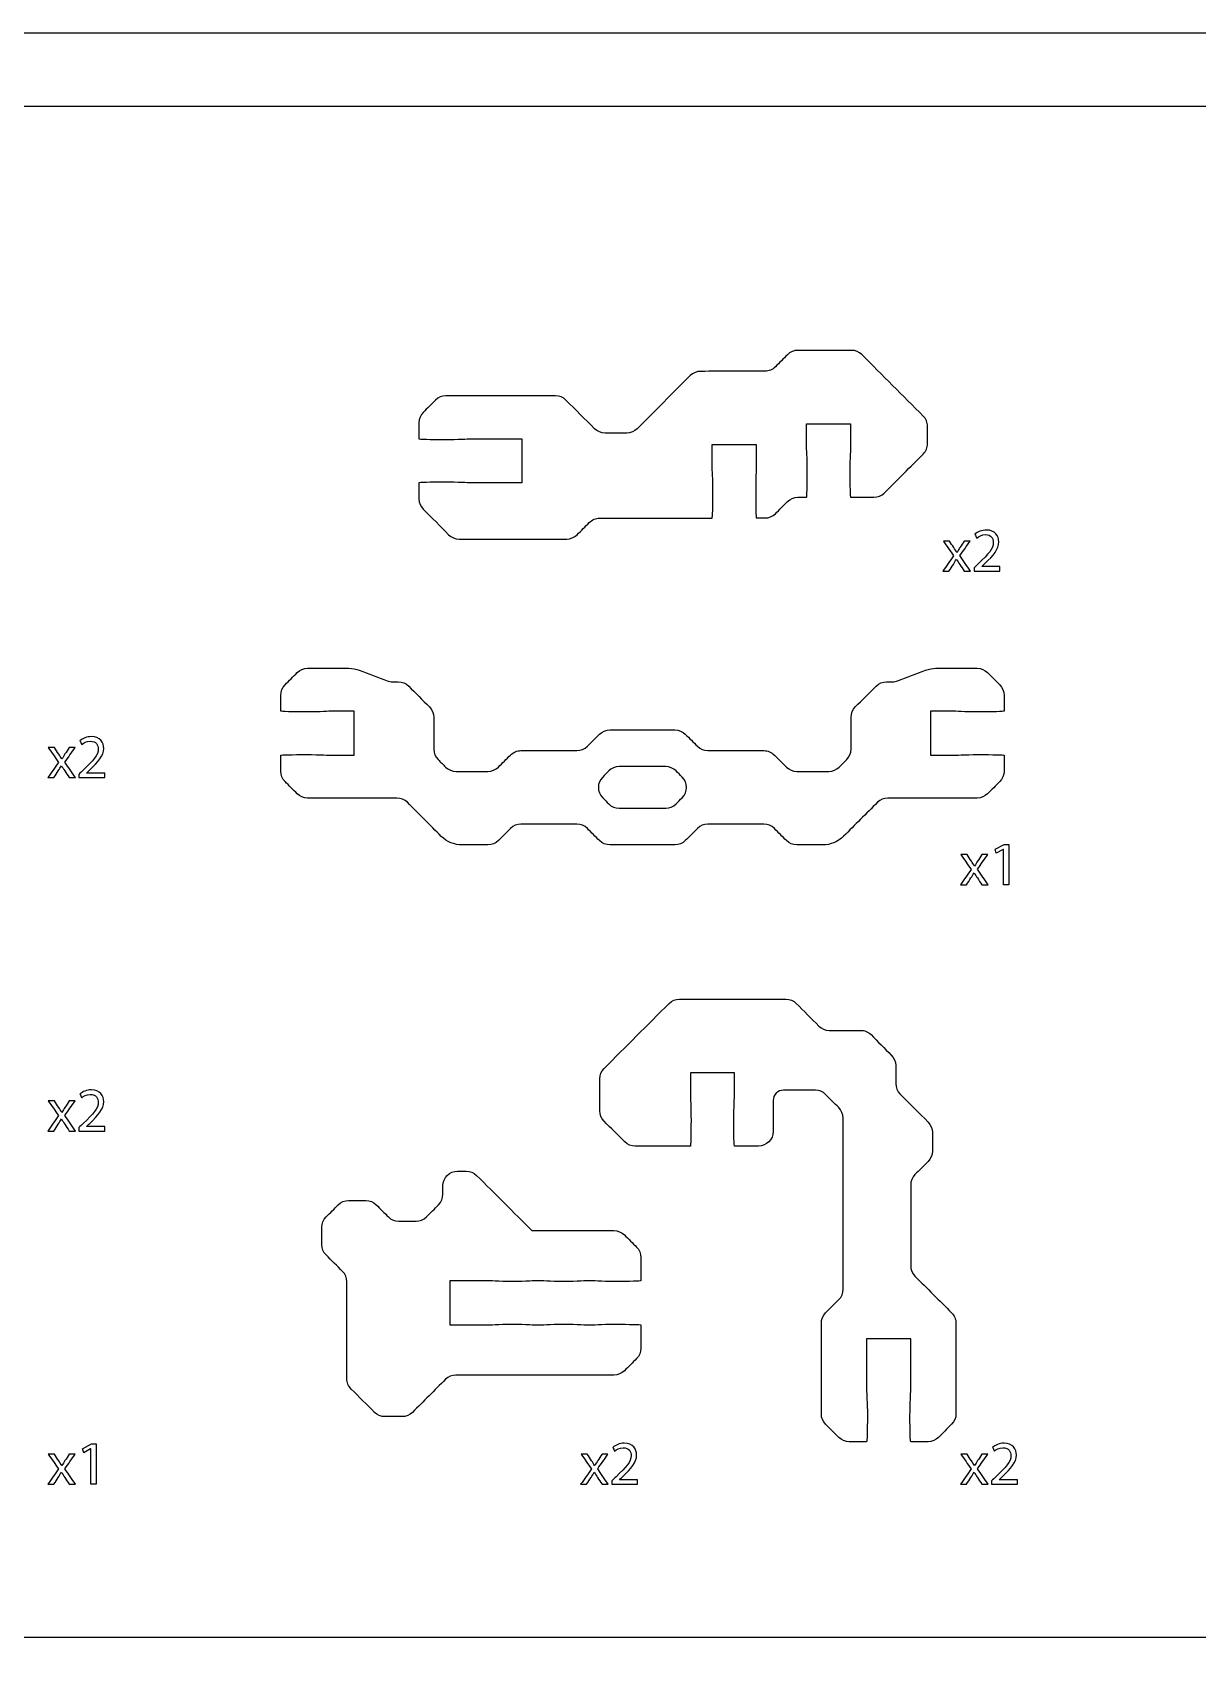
# Model space of a CAD drawing. Extents: x 0 to 370, y 150 to 450.
# Drawn here: x 97.7 to 176.9, y 338.3 to 450 of the extents above; entities that cross this region are included whole.
import ezdxf

# ---------------------------------------------------------------- set-up
doc = ezdxf.new("R2010")
doc.units = 0
doc.header["$MEASUREMENT"] = 0
doc.layers.add('DEFAULT', color=18, linetype='CONTINUOUS')

msp = doc.modelspace()

# ---------------------------------------------------------------- linework, layer by layer
at = {"layer": 'DEFAULT', "color": 116}
for points in [[(370, 150), (0, 150), (0, 450), (370, 450)], [(365, 340.79), (5, 340.79), (5, 445), (365, 445)]]:
    msp.add_lwpolyline(points, close=True, dxfattribs=at)
at = {"layer": 'DEFAULT', "color": 18}
for points in [[(163.73, 394.42), (163.72, 394.42), (163.24, 394.16), (163.17, 394.45), (163.77, 394.77), (164.09, 394.77), (164.09, 392.02), (163.73, 392.02)], [(101.63, 353.62), (101.62, 353.62), (101.15, 353.36), (101.07, 353.64), (101.67, 353.97), (101.99, 353.97), (101.99, 351.22), (101.63, 351.22)]]:
    msp.add_lwpolyline(points, close=True, dxfattribs=at)
at = {"layer": 'DEFAULT', "color": 1}
for points, knots in [([(158.57, 423.21), (158.57, 422.82), (158.57, 422.43), (158.57, 422.04), (158.57, 421.78), (158.46, 421.52), (158.27, 421.33), (157.39, 420.45), (156.51, 419.57), (155.62, 418.68), (155.44, 418.5), (155.18, 418.39), (154.92, 418.39), (154.39, 418.39), (153.86, 418.39), (153.33, 418.39), (153.3, 418.39), (153.28, 419.17), (153.28, 420.14), (153.28, 421.11), (153.33, 421.68), (153.33, 421.89), (153.33, 422.39), (153.33, 422.89), (153.33, 423.39), (152.33, 423.39), (151.33, 423.39), (150.33, 423.39), (150.33, 422.89), (150.33, 422.39), (150.33, 421.89), (150.33, 421.68), (150.38, 421.11), (150.38, 420.14), (150.38, 419.17), (150.36, 418.39), (150.33, 418.39), (150.13, 418.39), (149.94, 418.39), (149.74, 418.39), (149.48, 418.39), (149.22, 418.29), (149.03, 418.1), (148.76, 417.82), (148.48, 417.55), (148.21, 417.27), (148.02, 417.08), (147.77, 416.98), (147.5, 416.98), (147.31, 416.98), (147.11, 416.98), (146.91, 416.98), (146.89, 416.98), (146.87, 417.76), (146.87, 418.73), (146.87, 419.69), (146.91, 420.26), (146.91, 420.48), (146.91, 420.98), (146.91, 421.48), (146.91, 421.98), (145.91, 421.98), (144.91, 421.98), (143.91, 421.98), (143.91, 421.48), (143.91, 420.98), (143.91, 420.48), (143.91, 420.26), (143.96, 419.69), (143.96, 418.73), (143.96, 417.76), (143.94, 416.98), (143.91, 416.98), (143.91, 416.97), (143.91, 416.97), (143.91, 416.97), (141.36, 416.97), (138.81, 416.97), (136.26, 416.97), (135.99, 416.97), (135.74, 416.86), (135.55, 416.67), (135.27, 416.4), (135, 416.12), (134.72, 415.84), (134.53, 415.66), (134.28, 415.55), (134.01, 415.55), (131.57, 415.55), (129.13, 415.55), (126.69, 415.55), (126.43, 415.55), (126.17, 415.66), (125.98, 415.84), (125.41, 416.42), (124.83, 417), (124.25, 417.58), (124.06, 417.76), (123.96, 418.02), (123.96, 418.28), (123.96, 418.65), (123.96, 419.01), (123.96, 419.37), (123.96, 419.4), (124.74, 419.42), (125.71, 419.42), (126.68, 419.42), (127.25, 419.37), (127.46, 419.37), (128.62, 419.37), (129.79, 419.37), (130.96, 419.37), (130.96, 420.37), (130.96, 421.37), (130.96, 422.37), (129.79, 422.37), (128.62, 422.37), (127.46, 422.37), (127.25, 422.37), (126.68, 422.32), (125.71, 422.32), (124.74, 422.32), (123.96, 422.35), (123.96, 422.37), (123.96, 422.74), (123.96, 423.1), (123.96, 423.46), (123.96, 423.73), (124.06, 423.98), (124.25, 424.17), (124.53, 424.45), (124.8, 424.72), (125.08, 425), (125.27, 425.19), (125.52, 425.29), (125.79, 425.29), (128.28, 425.29), (130.77, 425.29), (133.26, 425.29), (133.52, 425.29), (133.78, 425.19), (133.96, 425), (134.61, 424.35), (135.26, 423.7), (135.91, 423.05), (136.1, 422.86), (136.35, 422.76), (136.62, 422.76), (137.11, 422.76), (137.6, 422.76), (138.1, 422.76), (138.36, 422.76), (138.62, 422.86), (138.8, 423.05), (140.01, 424.26), (141.21, 425.46), (142.42, 426.67), (142.61, 426.86), (142.86, 426.96), (143.13, 426.96), (144.58, 426.97), (146.04, 426.97), (147.5, 426.97), (147.76, 426.97), (148.02, 427.08), (148.21, 427.27), (148.48, 427.54), (148.76, 427.82), (149.03, 428.09), (149.22, 428.28), (149.47, 428.39), (149.74, 428.39), (150.96, 428.39), (152.17, 428.39), (153.39, 428.39), (153.65, 428.39), (153.91, 428.28), (154.1, 428.1), (155.49, 426.7), (156.88, 425.31), (158.27, 423.92), (158.46, 423.73), (158.57, 423.48), (158.57, 423.21)], [1, 1, 1, 1, 4.322, 4.322, 4.322, 5.322, 5.322, 5.322, 15.942744, 15.942744, 15.942744, 16.942744, 16.942744, 16.942744, 21.438744, 21.438744, 21.438744, 22.438744, 22.438744, 22.438744, 23.438744, 23.438744, 23.438744, 27.688744, 27.688744, 27.688744, 36.198744, 36.198744, 36.198744, 40.448744, 40.448744, 40.448744, 41.448744, 41.448744, 41.448744, 42.448744, 42.448744, 42.448744, 44.107744, 44.107744, 44.107744, 45.107744, 45.107744, 45.107744, 48.418421, 48.418421, 48.418421, 49.418421, 49.418421, 49.418421, 51.083421, 51.083421, 51.083421, 52.083421, 52.083421, 52.083421, 53.083421, 53.083421, 53.083421, 57.333421, 57.333421, 57.333421, 65.843421, 65.843421, 65.843421, 70.093421, 70.093421, 70.093421, 71.093421, 71.093421, 71.093421, 72.093421, 72.093421, 72.093421, 72.123421, 72.123421, 72.123421, 93.822421, 93.822421, 93.822421, 94.822421, 94.822421, 94.822421, 98.145822, 98.145822, 98.145822, 99.145822, 99.145822, 99.145822, 119.906822, 119.906822, 119.906822, 120.906822, 120.906822, 120.906822, 127.850611, 127.850611, 127.850611, 128.850611, 128.850611, 128.850611, 131.936611, 131.936611, 131.936611, 132.936611, 132.936611, 132.936611, 133.936611, 133.936611, 133.936611, 143.856611, 143.856611, 143.856611, 152.366611, 152.366611, 152.366611, 162.286611, 162.286611, 162.286611, 163.286611, 163.286611, 163.286611, 164.286611, 164.286611, 164.286611, 167.372611, 167.372611, 167.372611, 168.372611, 168.372611, 168.372611, 171.696013, 171.696013, 171.696013, 172.696013, 172.696013, 172.696013, 193.868013, 193.868013, 193.868013, 194.868013, 194.868013, 194.868013, 202.674472, 202.674472, 202.674472, 203.674472, 203.674472, 203.674472, 207.863472, 207.863472, 207.863472, 208.863472, 208.863472, 208.863472, 223.365526, 223.365526, 223.365526, 224.365526, 224.365526, 224.365526, 236.761558, 236.761558, 236.761558, 237.761558, 237.761558, 237.761558, 241.073649, 241.073649, 241.073649, 242.073649, 242.073649, 242.073649, 252.418649, 252.418649, 252.418649, 253.418649, 253.418649, 253.418649, 270.162937, 270.162937, 270.162937, 271.162937, 271.162937, 271.162937, 271.162937]), ([(160.27, 403.83), (160.48, 403.83), (161.06, 403.78), (162.02, 403.78), (162.99, 403.78), (163.77, 403.81), (163.77, 403.83), (163.77, 404.2), (163.77, 404.56), (163.77, 404.92), (163.77, 405.18), (163.67, 405.44), (163.48, 405.63), (163.2, 405.9), (162.93, 406.18), (162.65, 406.46), (162.46, 406.64), (162.21, 406.75), (161.94, 406.75), (161.01, 406.75), (160.07, 406.75), (159.14, 406.75), (158.9, 406.75), (158.66, 406.7), (158.43, 406.62), (157.8, 406.38), (157.16, 406.14), (156.53, 405.9), (156.42, 405.86), (156.3, 405.83), (156.18, 405.83), (156.04, 405.83), (155.91, 405.83), (155.78, 405.83), (155.51, 405.83), (155.26, 405.73), (155.07, 405.54), (154.6, 405.07), (154.13, 404.6), (153.65, 404.12), (153.47, 403.94), (153.36, 403.68), (153.36, 403.42), (153.36, 402.69), (153.36, 401.97), (153.36, 401.25), (153.36, 400.98), (153.26, 400.73), (153.07, 400.54), (152.9, 400.37), (152.73, 400.2), (152.55, 400.02), (152.37, 399.84), (152.11, 399.73), (151.85, 399.73), (151.12, 399.73), (150.4, 399.73), (149.67, 399.73), (149.41, 399.73), (149.15, 399.84), (148.97, 400.02), (148.69, 400.3), (148.41, 400.58), (148.14, 400.85), (147.95, 401.04), (147.7, 401.15), (147.43, 401.15), (146.16, 401.15), (144.89, 401.15), (143.62, 401.15), (143.35, 401.15), (143.1, 401.25), (142.91, 401.44), (142.64, 401.71), (142.36, 401.99), (142.08, 402.27), (141.9, 402.45), (141.64, 402.56), (141.38, 402.56), (139.9, 402.56), (138.43, 402.56), (136.95, 402.56), (136.69, 402.56), (136.43, 402.45), (136.24, 402.27), (135.97, 401.99), (135.69, 401.71), (135.42, 401.44), (135.23, 401.25), (134.97, 401.15), (134.71, 401.15), (133.44, 401.15), (132.17, 401.15), (130.9, 401.15), (130.63, 401.15), (130.38, 401.04), (130.19, 400.85), (129.91, 400.58), (129.64, 400.3), (129.36, 400.02), (129.17, 399.84), (128.92, 399.73), (128.65, 399.73), (127.93, 399.73), (127.21, 399.73), (126.48, 399.73), (126.22, 399.73), (125.96, 399.84), (125.77, 400.02), (125.6, 400.2), (125.43, 400.37), (125.26, 400.54), (125.07, 400.73), (124.97, 400.98), (124.97, 401.25), (124.97, 401.97), (124.97, 402.69), (124.97, 403.42), (124.97, 403.68), (124.86, 403.94), (124.67, 404.12), (124.2, 404.6), (123.73, 405.07), (123.26, 405.54), (123.07, 405.73), (122.81, 405.83), (122.55, 405.83), (122.42, 405.83), (122.29, 405.83), (122.15, 405.83), (122.03, 405.83), (121.91, 405.86), (121.8, 405.9), (121.17, 406.14), (120.53, 406.38), (119.9, 406.62), (119.67, 406.7), (119.43, 406.75), (119.19, 406.75), (118.25, 406.75), (117.32, 406.75), (116.38, 406.75), (116.12, 406.75), (115.86, 406.64), (115.68, 406.46), (115.4, 406.18), (115.12, 405.9), (114.85, 405.63), (114.66, 405.44), (114.56, 405.18), (114.56, 404.92), (114.56, 404.56), (114.56, 404.2), (114.56, 403.83), (114.56, 403.81), (115.34, 403.78), (116.31, 403.78), (117.27, 403.78), (117.84, 403.83), (118.06, 403.83), (118.56, 403.83), (119.05, 403.83), (119.55, 403.83), (119.55, 402.83), (119.55, 401.83), (119.55, 400.83), (119.05, 400.83), (118.56, 400.83), (118.06, 400.83), (117.84, 400.83), (117.27, 400.88), (116.31, 400.88), (115.34, 400.88), (114.56, 400.86), (114.56, 400.83), (114.56, 400.47), (114.56, 400.11), (114.56, 399.75), (114.56, 399.48), (114.66, 399.23), (114.85, 399.04), (115.12, 398.76), (115.4, 398.49), (115.68, 398.21), (115.86, 398.02), (116.12, 397.92), (116.38, 397.92), (118.41, 397.92), (120.44, 397.92), (122.46, 397.92), (122.73, 397.92), (122.98, 397.81), (123.17, 397.63), (123.94, 396.86), (124.71, 396.08), (125.48, 395.31), (125.86, 394.94), (126.36, 394.73), (126.9, 394.73), (127.48, 394.73), (128.07, 394.73), (128.65, 394.73), (128.92, 394.73), (129.17, 394.83), (129.36, 395.02), (129.64, 395.3), (129.91, 395.57), (130.19, 395.85), (130.38, 396.04), (130.63, 396.14), (130.9, 396.14), (132.17, 396.14), (133.44, 396.14), (134.71, 396.14), (134.97, 396.14), (135.23, 396.04), (135.42, 395.85), (135.69, 395.57), (135.97, 395.3), (136.24, 395.02), (136.43, 394.83), (136.69, 394.73), (136.95, 394.73), (138.43, 394.73), (139.9, 394.73), (141.38, 394.73), (141.64, 394.73), (141.9, 394.83), (142.08, 395.02), (142.36, 395.3), (142.64, 395.57), (142.91, 395.85), (143.1, 396.04), (143.35, 396.14), (143.62, 396.14), (144.89, 396.14), (146.16, 396.14), (147.43, 396.14), (147.7, 396.14), (147.95, 396.04), (148.14, 395.85), (148.41, 395.57), (148.69, 395.3), (148.97, 395.02), (149.15, 394.83), (149.41, 394.73), (149.67, 394.73), (150.26, 394.73), (150.85, 394.73), (151.43, 394.73), (151.96, 394.73), (152.47, 394.94), (152.85, 395.32), (153.62, 396.09), (154.39, 396.86), (155.16, 397.63), (155.34, 397.81), (155.6, 397.92), (155.86, 397.92), (157.89, 397.92), (159.92, 397.92), (161.94, 397.92), (162.21, 397.92), (162.46, 398.02), (162.65, 398.21), (162.93, 398.49), (163.2, 398.76), (163.48, 399.04), (163.67, 399.23), (163.77, 399.48), (163.77, 399.75), (163.77, 400.11), (163.77, 400.47), (163.77, 400.83), (163.77, 400.86), (162.99, 400.88), (162.02, 400.88), (161.06, 400.88), (160.48, 400.83), (160.27, 400.83), (159.77, 400.83), (159.27, 400.83), (158.77, 400.83), (158.77, 401.83), (158.77, 402.83), (158.77, 403.83), (159.27, 403.83), (159.77, 403.83), (160.27, 403.83)], [4.25, 4.25, 4.25, 4.25, 5.25, 5.25, 5.25, 6.25, 6.25, 6.25, 9.326, 9.326, 9.326, 10.326, 10.326, 10.326, 13.649402, 13.649402, 13.649402, 14.649402, 14.649402, 14.649402, 22.597402, 22.597402, 22.597402, 23.597402, 23.597402, 23.597402, 29.355859, 29.355859, 29.355859, 30.355859, 30.355859, 30.355859, 31.482859, 31.482859, 31.482859, 32.482859, 32.482859, 32.482859, 38.167997, 38.167997, 38.167997, 39.167997, 39.167997, 39.167997, 45.319997, 45.319997, 45.319997, 46.319997, 46.319997, 46.319997, 48.384749, 48.384749, 48.384749, 49.384749, 49.384749, 49.384749, 55.546749, 55.546749, 55.546749, 56.546749, 56.546749, 56.546749, 59.870151, 59.870151, 59.870151, 60.870151, 60.870151, 60.870151, 71.672151, 71.672151, 71.672151, 72.672151, 72.672151, 72.672151, 75.995553, 75.995553, 75.995553, 76.995553, 76.995553, 76.995553, 89.537553, 89.537553, 89.537553, 90.537553, 90.537553, 90.537553, 93.860955, 93.860955, 93.860955, 94.860955, 94.860955, 94.860955, 105.662955, 105.662955, 105.662955, 106.662955, 106.662955, 106.662955, 109.986357, 109.986357, 109.986357, 110.986357, 110.986357, 110.986357, 117.148357, 117.148357, 117.148357, 118.148357, 118.148357, 118.148357, 120.213108, 120.213108, 120.213108, 121.213108, 121.213108, 121.213108, 127.365108, 127.365108, 127.365108, 128.365108, 128.365108, 128.365108, 134.04954, 134.04954, 134.04954, 135.04954, 135.04954, 135.04954, 136.16754, 136.16754, 136.16754, 137.16754, 137.16754, 137.16754, 142.936638, 142.936638, 142.936638, 143.936638, 143.936638, 143.936638, 151.886638, 151.886638, 151.886638, 152.886638, 152.886638, 152.886638, 156.21004, 156.21004, 156.21004, 157.21004, 157.21004, 157.21004, 160.28604, 160.28604, 160.28604, 161.28604, 161.28604, 161.28604, 162.28604, 162.28604, 162.28604, 166.53604, 166.53604, 166.53604, 175.04604, 175.04604, 175.04604, 179.29604, 179.29604, 179.29604, 180.29604, 180.29604, 180.29604, 181.29604, 181.29604, 181.29604, 184.37204, 184.37204, 184.37204, 185.37204, 185.37204, 185.37204, 188.695442, 188.695442, 188.695442, 189.695442, 189.695442, 189.695442, 206.929442, 206.929442, 206.929442, 207.929442, 207.929442, 207.929442, 217.191834, 217.191834, 217.191834, 218.191834, 218.191834, 218.191834, 223.179834, 223.179834, 223.179834, 224.179834, 224.179834, 224.179834, 227.503236, 227.503236, 227.503236, 228.503236, 228.503236, 228.503236, 239.305236, 239.305236, 239.305236, 240.305236, 240.305236, 240.305236, 243.628637, 243.628637, 243.628637, 244.628637, 244.628637, 244.628637, 257.170637, 257.170637, 257.170637, 258.170637, 258.170637, 258.170637, 261.494039, 261.494039, 261.494039, 262.494039, 262.494039, 262.494039, 273.296039, 273.296039, 273.296039, 274.296039, 274.296039, 274.296039, 277.619441, 277.619441, 277.619441, 278.619441, 278.619441, 278.619441, 283.609446, 283.609446, 283.609446, 284.609446, 284.609446, 284.609446, 293.871839, 293.871839, 293.871839, 294.871839, 294.871839, 294.871839, 312.104839, 312.104839, 312.104839, 313.104839, 313.104839, 313.104839, 316.428241, 316.428241, 316.428241, 317.428241, 317.428241, 317.428241, 320.504241, 320.504241, 320.504241, 321.504241, 321.504241, 321.504241, 322.504241, 322.504241, 322.504241, 326.754241, 326.754241, 326.754241, 335.264241, 335.264241, 335.264241, 339.514241, 339.514241, 339.514241, 339.514241]), ([(140.75, 397.23), (139.69, 397.23), (138.64, 397.23), (137.58, 397.23), (137.31, 397.23), (137.06, 397.34), (136.87, 397.52), (136.73, 397.66), (136.6, 397.8), (136.46, 397.94), (136.07, 398.33), (136.07, 398.96), (136.46, 399.35), (136.6, 399.49), (136.73, 399.63), (136.87, 399.77), (137.06, 399.95), (137.31, 400.06), (137.58, 400.06), (138.64, 400.06), (139.69, 400.06), (140.75, 400.06), (141.01, 400.06), (141.27, 399.95), (141.46, 399.77), (141.59, 399.63), (141.73, 399.49), (141.87, 399.35), (142.26, 398.96), (142.26, 398.33), (141.87, 397.94), (141.73, 397.8), (141.59, 397.66), (141.46, 397.52), (141.27, 397.34), (141.01, 397.23), (140.75, 397.23)], [1, 1, 1, 1, 9.982, 9.982, 9.982, 10.982, 10.982, 10.982, 12.644408, 12.644408, 12.644408, 13.644408, 13.644408, 13.644408, 15.307523, 15.307523, 15.307523, 16.307523, 16.307523, 16.307523, 25.289523, 25.289523, 25.289523, 26.289523, 26.289523, 26.289523, 27.952638, 27.952638, 27.952638, 28.952638, 28.952638, 28.952638, 30.615754, 30.615754, 30.615754, 31.615754, 31.615754, 31.615754, 31.615754]), ([(148.06, 375.23), (148.06, 375.93), (148.06, 376.64), (148.06, 377.34), (148.06, 377.73), (148.37, 378.04), (148.76, 378.04), (149.48, 378.04), (150.21, 378.04), (150.93, 378.04), (151.19, 378.04), (151.45, 377.93), (151.63, 377.75), (151.93, 377.45), (152.23, 377.15), (152.53, 376.85), (152.71, 376.66), (152.82, 376.41), (152.82, 376.14), (152.82, 372.26), (152.82, 368.38), (152.82, 364.49), (152.82, 364.23), (152.72, 363.97), (152.53, 363.79), (152.23, 363.49), (151.93, 363.19), (151.63, 362.89), (151.45, 362.7), (151.34, 362.44), (151.34, 362.18), (151.34, 360.12), (151.34, 358.07), (151.34, 356.01), (151.34, 355.75), (151.45, 355.49), (151.63, 355.31), (151.93, 355), (152.23, 354.7), (152.53, 354.4), (152.72, 354.22), (152.97, 354.11), (153.24, 354.11), (153.63, 354.11), (154.02, 354.11), (154.42, 354.11), (154.45, 354.11), (154.47, 354.9), (154.47, 355.86), (154.47, 356.83), (154.42, 357.4), (154.42, 357.61), (154.42, 358.78), (154.42, 359.95), (154.42, 361.11), (155.42, 361.11), (156.42, 361.11), (157.42, 361.11), (157.42, 359.95), (157.42, 358.78), (157.42, 357.61), (157.42, 357.4), (157.37, 356.83), (157.37, 355.86), (157.37, 354.9), (157.39, 354.11), (157.42, 354.11), (157.81, 354.11), (158.21, 354.11), (158.6, 354.11), (158.87, 354.11), (159.12, 354.22), (159.31, 354.4), (159.61, 354.7), (159.9, 355), (160.2, 355.31), (160.39, 355.49), (160.5, 355.75), (160.5, 356.01), (160.5, 358.07), (160.5, 360.12), (160.5, 362.18), (160.5, 362.45), (160.39, 362.7), (160.2, 362.89), (159.37, 363.72), (158.54, 364.55), (157.71, 365.38), (157.52, 365.57), (157.42, 365.82), (157.42, 366.09), (157.42, 367.92), (157.42, 369.75), (157.42, 371.58), (157.42, 371.85), (157.52, 372.1), (157.71, 372.29), (158.01, 372.59), (158.31, 372.88), (158.61, 373.18), (158.79, 373.37), (158.9, 373.62), (158.9, 373.89), (158.9, 374.32), (158.9, 374.74), (158.9, 375.16), (158.9, 375.42), (158.79, 375.67), (158.61, 375.86), (157.97, 376.5), (157.33, 377.14), (156.69, 377.78), (156.5, 377.97), (156.4, 378.22), (156.4, 378.49), (156.4, 378.9), (156.4, 379.31), (156.4, 379.72), (156.4, 379.98), (156.29, 380.24), (156.1, 380.42), (155.64, 380.89), (155.18, 381.35), (154.72, 381.82), (154.53, 382.01), (154.27, 382.11), (154, 382.11), (153.29, 382.11), (152.58, 382.11), (151.87, 382.11), (151.61, 382.11), (151.35, 382.22), (151.17, 382.4), (150.65, 382.92), (150.14, 383.43), (149.63, 383.94), (149.45, 384.13), (149.19, 384.23), (148.93, 384.23), (146.51, 384.23), (144.1, 384.23), (141.69, 384.23), (141.42, 384.23), (141.17, 384.13), (140.98, 383.94), (139.5, 382.47), (138.03, 380.99), (136.55, 379.51), (136.37, 379.33), (136.26, 379.07), (136.26, 378.81), (136.26, 378.09), (136.26, 377.36), (136.26, 376.64), (136.26, 376.37), (136.37, 376.11), (136.55, 375.93), (137.03, 375.46), (137.5, 374.99), (137.97, 374.52), (138.16, 374.33), (138.41, 374.23), (138.68, 374.23), (139.93, 374.23), (141.18, 374.23), (142.43, 374.23), (142.45, 374.23), (142.47, 375.01), (142.47, 375.98), (142.47, 376.94), (142.43, 377.51), (142.43, 377.73), (142.43, 378.23), (142.43, 378.73), (142.43, 379.23), (143.43, 379.23), (144.43, 379.23), (145.43, 379.23), (145.43, 378.73), (145.43, 378.23), (145.43, 377.73), (145.43, 377.51), (145.38, 376.94), (145.38, 375.98), (145.38, 375.01), (145.4, 374.23), (145.43, 374.23), (145.97, 374.23), (146.51, 374.23), (147.06, 374.23), (147.61, 374.23), (148.06, 374.67), (148.06, 375.23)], [1, 1, 1, 1, 6.991, 6.991, 6.991, 7.991, 7.991, 7.991, 14.144, 14.144, 14.144, 15.144, 15.144, 15.144, 18.729038, 18.729038, 18.729038, 19.729038, 19.729038, 19.729038, 52.74804, 52.74804, 52.74804, 53.74804, 53.74804, 53.74804, 57.340142, 57.340142, 57.340142, 58.340142, 58.340142, 58.340142, 75.820142, 75.820142, 75.820142, 76.820142, 76.820142, 76.820142, 80.426415, 80.426415, 80.426415, 81.426415, 81.426415, 81.426415, 84.776415, 84.776415, 84.776415, 85.776415, 85.776415, 85.776415, 86.776415, 86.776415, 86.776415, 96.696415, 96.696415, 96.696415, 105.206415, 105.206415, 105.206415, 115.126415, 115.126415, 115.126415, 116.126415, 116.126415, 116.126415, 117.126415, 117.126415, 117.126415, 120.476415, 120.476415, 120.476415, 121.476415, 121.476415, 121.476415, 125.082687, 125.082687, 125.082687, 126.082687, 126.082687, 126.082687, 143.572687, 143.572687, 143.572687, 144.572687, 144.572687, 144.572687, 154.564108, 154.564108, 154.564108, 155.564108, 155.564108, 155.564108, 171.128108, 171.128108, 171.128108, 172.128108, 172.128108, 172.128108, 175.713147, 175.713147, 175.713147, 176.713147, 176.713147, 176.713147, 180.303147, 180.303147, 180.303147, 181.303147, 181.303147, 181.303147, 188.995761, 188.995761, 188.995761, 189.995761, 189.995761, 189.995761, 193.485761, 193.485761, 193.485761, 194.485761, 194.485761, 194.485761, 200.057781, 200.057781, 200.057781, 201.057781, 201.057781, 201.057781, 207.107781, 207.107781, 207.107781, 208.107781, 208.107781, 208.107781, 214.259626, 214.259626, 214.259626, 215.259626, 215.259626, 215.259626, 235.784626, 235.784626, 235.784626, 236.784626, 236.784626, 236.784626, 254.540785, 254.540785, 254.540785, 255.540785, 255.540785, 255.540785, 261.710785, 261.710785, 261.710785, 262.710785, 262.710785, 262.710785, 268.360573, 268.360573, 268.360573, 269.360573, 269.360573, 269.360573, 279.990573, 279.990573, 279.990573, 280.990573, 280.990573, 280.990573, 281.990573, 281.990573, 281.990573, 286.240573, 286.240573, 286.240573, 294.750573, 294.750573, 294.750573, 299.000573, 299.000573, 299.000573, 300.000573, 300.000573, 300.000573, 301.000573, 301.000573, 301.000573, 305.625573, 305.625573, 305.625573, 306.625573, 306.625573, 306.625573, 306.625573]), ([(127.17, 372.53), (126.98, 372.53), (126.78, 372.53), (126.59, 372.53), (126.04, 372.53), (125.59, 372.09), (125.59, 371.53), (125.59, 371.34), (125.59, 371.14), (125.59, 370.95), (125.59, 370.68), (125.48, 370.43), (125.3, 370.24), (125.02, 369.96), (124.74, 369.69), (124.47, 369.41), (124.28, 369.22), (124.02, 369.12), (123.76, 369.12), (123.37, 369.12), (122.98, 369.12), (122.59, 369.12), (122.32, 369.12), (122.07, 369.22), (121.88, 369.41), (121.6, 369.69), (121.33, 369.96), (121.05, 370.24), (120.86, 370.43), (120.61, 370.53), (120.34, 370.53), (119.95, 370.53), (119.56, 370.53), (119.17, 370.53), (118.91, 370.53), (118.65, 370.43), (118.47, 370.24), (118.19, 369.96), (117.92, 369.69), (117.64, 369.41), (117.45, 369.22), (117.35, 368.97), (117.35, 368.71), (117.35, 368.31), (117.35, 367.92), (117.35, 367.53), (117.35, 367.27), (117.45, 367.01), (117.64, 366.83), (118.01, 366.45), (118.39, 366.08), (118.76, 365.7), (118.95, 365.52), (119.05, 365.26), (119.05, 365), (119.05, 362.8), (119.05, 360.6), (119.05, 358.41), (119.05, 358.14), (119.16, 357.89), (119.35, 357.7), (119.88, 357.17), (120.41, 356.64), (120.94, 356.11), (121.12, 355.93), (121.38, 355.82), (121.64, 355.82), (122.03, 355.82), (122.42, 355.82), (122.81, 355.82), (123.08, 355.82), (123.33, 355.93), (123.52, 356.11), (124.27, 356.86), (125.02, 357.61), (125.76, 358.36), (125.95, 358.54), (126.21, 358.65), (126.47, 358.65), (130.06, 358.65), (133.65, 358.65), (137.23, 358.65), (137.5, 358.65), (137.75, 358.75), (137.94, 358.94), (138.22, 359.22), (138.49, 359.49), (138.77, 359.77), (138.96, 359.96), (139.06, 360.21), (139.06, 360.48), (139.06, 361.01), (139.06, 361.54), (139.06, 362.06), (139.06, 362.09), (138.28, 362.11), (137.31, 362.11), (136.34, 362.11), (135.77, 362.06), (135.56, 362.06), (135.35, 362.06), (134.78, 362.11), (133.81, 362.11), (132.85, 362.11), (132.27, 362.06), (132.06, 362.06), (131.85, 362.06), (131.28, 362.11), (130.31, 362.11), (129.35, 362.11), (128.77, 362.06), (128.56, 362.06), (127.73, 362.06), (126.89, 362.06), (126.06, 362.06), (126.06, 363.06), (126.06, 364.07), (126.06, 365.07), (126.89, 365.07), (127.73, 365.07), (128.56, 365.07), (128.77, 365.07), (129.35, 365.02), (130.31, 365.02), (131.28, 365.02), (131.85, 365.07), (132.06, 365.07), (132.27, 365.07), (132.85, 365.02), (133.81, 365.02), (134.78, 365.02), (135.35, 365.07), (135.56, 365.07), (135.77, 365.07), (136.34, 365.02), (137.31, 365.02), (138.28, 365.02), (139.06, 365.04), (139.06, 365.07), (139.06, 365.59), (139.06, 366.12), (139.06, 366.65), (139.06, 366.92), (138.96, 367.17), (138.77, 367.36), (138.49, 367.63), (138.22, 367.91), (137.94, 368.19), (137.75, 368.37), (137.5, 368.48), (137.23, 368.48), (135.37, 368.48), (133.51, 368.48), (131.65, 368.48), (130.39, 369.73), (129.14, 370.99), (127.88, 372.24), (127.69, 372.43), (127.44, 372.53), (127.17, 372.53)], [1, 1, 1, 1, 2.662, 2.662, 2.662, 3.662, 3.662, 3.662, 5.323, 5.323, 5.323, 6.323, 6.323, 6.323, 9.645695, 9.645695, 9.645695, 10.645695, 10.645695, 10.645695, 13.968695, 13.968695, 13.968695, 14.968695, 14.968695, 14.968695, 18.29139, 18.29139, 18.29139, 19.29139, 19.29139, 19.29139, 22.61039, 22.61039, 22.61039, 23.61039, 23.61039, 23.61039, 26.926015, 26.926015, 26.926015, 27.926015, 27.926015, 27.926015, 31.250015, 31.250015, 31.250015, 32.250015, 32.250015, 32.250015, 36.746507, 36.746507, 36.746507, 37.746507, 37.746507, 37.746507, 56.428507, 56.428507, 56.428507, 57.428507, 57.428507, 57.428507, 63.791761, 63.791761, 63.791761, 64.791761, 64.791761, 64.791761, 68.112761, 68.112761, 68.112761, 69.112761, 69.112761, 69.112761, 78.106452, 78.106452, 78.106452, 79.106452, 79.106452, 79.106452, 109.607452, 109.607452, 109.607452, 110.607452, 110.607452, 110.607452, 113.930147, 113.930147, 113.930147, 114.930147, 114.930147, 114.930147, 119.426147, 119.426147, 119.426147, 120.426147, 120.426147, 120.426147, 121.426147, 121.426147, 121.426147, 122.426147, 122.426147, 122.426147, 123.426147, 123.426147, 123.426147, 124.426147, 124.426147, 124.426147, 125.426147, 125.426147, 125.426147, 132.526147, 132.526147, 132.526147, 141.036147, 141.036147, 141.036147, 148.136147, 148.136147, 148.136147, 149.136147, 149.136147, 149.136147, 150.136147, 150.136147, 150.136147, 151.136147, 151.136147, 151.136147, 152.136147, 152.136147, 152.136147, 153.136147, 153.136147, 153.136147, 154.136147, 154.136147, 154.136147, 158.630147, 158.630147, 158.630147, 159.630147, 159.630147, 159.630147, 162.945775, 162.945775, 162.945775, 163.945775, 163.945775, 163.945775, 179.793775, 179.793775, 179.793775, 194.876363, 194.876363, 194.876363, 195.876363, 195.876363, 195.876363, 195.876363])]:
    msp.add_open_spline(points, degree=3, knots=knots, dxfattribs=at)
at = {"layer": 'DEFAULT', "color": 18}
for points, knots in [([(161.73, 413.36), (161.73, 413.44), (161.73, 413.51), (161.73, 413.59), (161.82, 413.68), (161.92, 413.78), (162.02, 413.87), (162.72, 414.54), (163.04, 414.89), (163.04, 415.31), (163.04, 415.59), (162.91, 415.85), (162.5, 415.85), (162.25, 415.85), (162.04, 415.72), (161.91, 415.61), (161.87, 415.7), (161.83, 415.79), (161.79, 415.88), (161.98, 416.04), (162.25, 416.16), (162.57, 416.16), (163.16, 416.16), (163.41, 415.75), (163.41, 415.36), (163.41, 414.85), (163.05, 414.44), (162.47, 413.88), (162.39, 413.81), (162.32, 413.74), (162.25, 413.67), (162.66, 413.67), (163.07, 413.67), (163.48, 413.67), (163.48, 413.56), (163.48, 413.46), (163.48, 413.36), (162.9, 413.36), (162.31, 413.36), (161.73, 413.36)], [4.977, 4.977, 4.977, 4.977, 5.624, 5.624, 5.624, 6.777406, 6.777406, 6.777406, 7.777406, 7.777406, 7.777406, 8.777406, 8.777406, 8.777406, 9.777406, 9.777406, 9.777406, 10.592847, 10.592847, 10.592847, 11.592847, 11.592847, 11.592847, 12.592847, 12.592847, 12.592847, 13.592847, 13.592847, 13.592847, 14.466376, 14.466376, 14.466376, 17.968376, 17.968376, 17.968376, 18.843376, 18.843376, 18.843376, 23.820376, 23.820376, 23.820376, 23.820376]), ([(160.06, 415.41), (160.15, 415.26), (160.25, 415.11), (160.35, 414.97), (160.43, 414.85), (160.49, 414.75), (160.56, 414.63), (160.56, 414.63), (160.56, 414.63), (160.57, 414.63), (160.64, 414.76), (160.7, 414.86), (160.77, 414.97), (160.87, 415.12), (160.96, 415.26), (161.06, 415.41), (161.19, 415.41), (161.33, 415.41), (161.46, 415.41), (161.23, 415.08), (161, 414.75), (160.76, 414.42), (161, 414.06), (161.24, 413.71), (161.48, 413.36), (161.34, 413.36), (161.2, 413.36), (161.06, 413.36), (160.96, 413.51), (160.86, 413.67), (160.76, 413.82), (160.68, 413.94), (160.61, 414.05), (160.53, 414.18), (160.46, 414.05), (160.39, 413.94), (160.32, 413.82), (160.22, 413.67), (160.12, 413.51), (160.02, 413.36), (159.88, 413.36), (159.75, 413.36), (159.61, 413.36), (159.85, 413.71), (160.09, 414.06), (160.34, 414.4), (160.11, 414.74), (159.87, 415.07), (159.64, 415.41), (159.78, 415.41), (159.92, 415.41), (160.06, 415.41)], [0, 0, 0, 0, 1.496308, 1.496308, 1.496308, 2.496308, 2.496308, 2.496308, 2.532308, 2.532308, 2.532308, 3.532308, 3.532308, 3.532308, 5.012538, 5.012538, 5.012538, 6.150538, 6.150538, 6.150538, 9.58363, 9.58363, 9.58363, 13.210133, 13.210133, 13.210133, 14.409133, 14.409133, 14.409133, 15.96931, 15.96931, 15.96931, 16.99231, 16.99231, 16.99231, 17.99231, 17.99231, 17.99231, 19.545426, 19.545426, 19.545426, 20.709426, 20.709426, 20.709426, 24.320446, 24.320446, 24.320446, 27.776752, 27.776752, 27.776752, 28.951752, 28.951752, 28.951752, 28.951752]), ([(99.16, 401.35), (99.25, 401.21), (99.35, 401.06), (99.45, 400.91), (99.52, 400.8), (99.59, 400.69), (99.66, 400.58), (99.66, 400.58), (99.66, 400.58), (99.67, 400.58), (99.74, 400.7), (99.8, 400.81), (99.87, 400.92), (99.97, 401.06), (100.06, 401.21), (100.16, 401.35), (100.29, 401.35), (100.43, 401.35), (100.56, 401.35), (100.33, 401.02), (100.1, 400.69), (99.86, 400.36), (100.1, 400.01), (100.34, 399.66), (100.58, 399.31), (100.44, 399.31), (100.3, 399.31), (100.16, 399.31), (100.06, 399.46), (99.96, 399.61), (99.86, 399.77), (99.78, 399.89), (99.71, 400), (99.63, 400.12), (99.56, 400), (99.49, 399.89), (99.41, 399.77), (99.32, 399.61), (99.22, 399.46), (99.12, 399.31), (98.98, 399.31), (98.84, 399.31), (98.71, 399.31), (98.95, 399.65), (99.19, 400), (99.44, 400.35), (99.2, 400.69), (98.97, 401.02), (98.74, 401.35), (98.88, 401.35), (99.02, 401.35), (99.16, 401.35)], [0, 0, 0, 0, 1.496308, 1.496308, 1.496308, 2.496308, 2.496308, 2.496308, 2.532308, 2.532308, 2.532308, 3.532308, 3.532308, 3.532308, 5.012538, 5.012538, 5.012538, 6.150538, 6.150538, 6.150538, 9.58363, 9.58363, 9.58363, 13.210133, 13.210133, 13.210133, 14.409133, 14.409133, 14.409133, 15.96931, 15.96931, 15.96931, 16.99231, 16.99231, 16.99231, 17.99231, 17.99231, 17.99231, 19.544886, 19.544886, 19.544886, 20.709886, 20.709886, 20.709886, 24.320906, 24.320906, 24.320906, 27.777212, 27.777212, 27.777212, 28.952212, 28.952212, 28.952212, 28.952212]), ([(100.82, 399.31), (100.82, 399.38), (100.82, 399.46), (100.82, 399.53), (100.92, 399.63), (101.02, 399.72), (101.12, 399.82), (101.82, 400.49), (102.14, 400.84), (102.14, 401.26), (102.14, 401.54), (102, 401.79), (101.59, 401.79), (101.34, 401.79), (101.14, 401.67), (101.01, 401.56), (100.97, 401.65), (100.93, 401.74), (100.89, 401.82), (101.08, 401.98), (101.35, 402.1), (101.67, 402.1), (102.26, 402.1), (102.51, 401.7), (102.51, 401.3), (102.51, 400.8), (102.14, 400.39), (101.56, 399.83), (101.49, 399.76), (101.42, 399.69), (101.34, 399.62), (101.76, 399.62), (102.17, 399.62), (102.58, 399.62), (102.58, 399.51), (102.58, 399.41), (102.58, 399.31), (101.99, 399.31), (101.41, 399.31), (100.82, 399.31)], [4.977, 4.977, 4.977, 4.977, 5.624, 5.624, 5.624, 6.777406, 6.777406, 6.777406, 7.777406, 7.777406, 7.777406, 8.777406, 8.777406, 8.777406, 9.777406, 9.777406, 9.777406, 10.592847, 10.592847, 10.592847, 11.592847, 11.592847, 11.592847, 12.592847, 12.592847, 12.592847, 13.592847, 13.592847, 13.592847, 14.466376, 14.466376, 14.466376, 17.968376, 17.968376, 17.968376, 18.843376, 18.843376, 18.843376, 23.820376, 23.820376, 23.820376, 23.820376]), ([(161.26, 394.07), (161.35, 393.92), (161.45, 393.77), (161.55, 393.63), (161.62, 393.51), (161.69, 393.41), (161.75, 393.29), (161.76, 393.29), (161.76, 393.29), (161.77, 393.29), (161.84, 393.42), (161.9, 393.52), (161.97, 393.63), (162.07, 393.78), (162.16, 393.92), (162.26, 394.07), (162.39, 394.07), (162.53, 394.07), (162.66, 394.07), (162.43, 393.74), (162.19, 393.41), (161.96, 393.08), (162.2, 392.72), (162.44, 392.37), (162.68, 392.02), (162.54, 392.02), (162.4, 392.02), (162.26, 392.02), (162.16, 392.17), (162.06, 392.33), (161.96, 392.48), (161.88, 392.6), (161.81, 392.71), (161.73, 392.84), (161.66, 392.71), (161.59, 392.6), (161.51, 392.48), (161.41, 392.33), (161.32, 392.17), (161.22, 392.02), (161.08, 392.02), (160.94, 392.02), (160.81, 392.02), (161.05, 392.37), (161.29, 392.72), (161.53, 393.06), (161.3, 393.4), (161.07, 393.73), (160.84, 394.07), (160.98, 394.07), (161.12, 394.07), (161.26, 394.07)], [0, 0, 0, 0, 1.496308, 1.496308, 1.496308, 2.496308, 2.496308, 2.496308, 2.532308, 2.532308, 2.532308, 3.532308, 3.532308, 3.532308, 5.012538, 5.012538, 5.012538, 6.150538, 6.150538, 6.150538, 9.58363, 9.58363, 9.58363, 13.210133, 13.210133, 13.210133, 14.409133, 14.409133, 14.409133, 15.96931, 15.96931, 15.96931, 16.99231, 16.99231, 16.99231, 17.99231, 17.99231, 17.99231, 19.544886, 19.544886, 19.544886, 20.708886, 20.708886, 20.708886, 24.319335, 24.319335, 24.319335, 27.775641, 27.775641, 27.775641, 28.950641, 28.950641, 28.950641, 28.950641]), ([(100.82, 375.26), (100.82, 375.34), (100.82, 375.41), (100.82, 375.49), (100.92, 375.58), (101.02, 375.68), (101.12, 375.77), (101.82, 376.44), (102.14, 376.8), (102.14, 377.21), (102.14, 377.49), (102, 377.75), (101.59, 377.75), (101.34, 377.75), (101.14, 377.62), (101.01, 377.52), (100.97, 377.6), (100.93, 377.69), (100.89, 377.78), (101.08, 377.94), (101.35, 378.06), (101.67, 378.06), (102.26, 378.06), (102.51, 377.65), (102.51, 377.26), (102.51, 376.75), (102.14, 376.34), (101.56, 375.78), (101.49, 375.71), (101.42, 375.65), (101.34, 375.57), (101.76, 375.57), (102.17, 375.57), (102.58, 375.57), (102.58, 375.47), (102.58, 375.36), (102.58, 375.26), (101.99, 375.26), (101.41, 375.26), (100.82, 375.26)], [4.977, 4.977, 4.977, 4.977, 5.624, 5.624, 5.624, 6.777406, 6.777406, 6.777406, 7.777406, 7.777406, 7.777406, 8.777406, 8.777406, 8.777406, 9.777406, 9.777406, 9.777406, 10.592847, 10.592847, 10.592847, 11.592847, 11.592847, 11.592847, 12.592847, 12.592847, 12.592847, 13.592847, 13.592847, 13.592847, 14.466054, 14.466054, 14.466054, 17.968054, 17.968054, 17.968054, 18.843054, 18.843054, 18.843054, 23.820054, 23.820054, 23.820054, 23.820054]), ([(99.16, 377.31), (99.25, 377.16), (99.35, 377.02), (99.45, 376.87), (99.52, 376.75), (99.59, 376.65), (99.66, 376.53), (99.66, 376.53), (99.66, 376.53), (99.67, 376.53), (99.74, 376.66), (99.8, 376.76), (99.87, 376.87), (99.97, 377.02), (100.06, 377.16), (100.16, 377.31), (100.29, 377.31), (100.43, 377.31), (100.56, 377.31), (100.33, 376.98), (100.1, 376.65), (99.86, 376.32), (100.1, 375.97), (100.34, 375.61), (100.58, 375.26), (100.44, 375.26), (100.3, 375.26), (100.16, 375.26), (100.06, 375.41), (99.96, 375.57), (99.86, 375.72), (99.78, 375.84), (99.71, 375.95), (99.63, 376.08), (99.56, 375.95), (99.49, 375.84), (99.41, 375.72), (99.32, 375.57), (99.22, 375.41), (99.12, 375.26), (98.98, 375.26), (98.84, 375.26), (98.71, 375.26), (98.95, 375.61), (99.19, 375.96), (99.44, 376.31), (99.2, 376.64), (98.97, 376.97), (98.74, 377.31), (98.88, 377.31), (99.02, 377.31), (99.16, 377.31)], [0, 0, 0, 0, 1.496308, 1.496308, 1.496308, 2.496308, 2.496308, 2.496308, 2.532308, 2.532308, 2.532308, 3.532308, 3.532308, 3.532308, 5.012538, 5.012538, 5.012538, 6.150538, 6.150538, 6.150538, 9.58363, 9.58363, 9.58363, 13.210133, 13.210133, 13.210133, 14.409133, 14.409133, 14.409133, 15.96931, 15.96931, 15.96931, 16.99231, 16.99231, 16.99231, 17.99231, 17.99231, 17.99231, 19.544886, 19.544886, 19.544886, 20.709886, 20.709886, 20.709886, 24.320906, 24.320906, 24.320906, 27.777212, 27.777212, 27.777212, 28.952212, 28.952212, 28.952212, 28.952212]), ([(99.16, 353.26), (99.25, 353.12), (99.35, 352.97), (99.45, 352.82), (99.52, 352.71), (99.59, 352.6), (99.66, 352.49), (99.66, 352.49), (99.66, 352.49), (99.67, 352.49), (99.74, 352.61), (99.8, 352.72), (99.87, 352.83), (99.97, 352.97), (100.06, 353.12), (100.16, 353.26), (100.29, 353.26), (100.43, 353.26), (100.56, 353.26), (100.33, 352.93), (100.1, 352.6), (99.86, 352.27), (100.1, 351.92), (100.34, 351.57), (100.58, 351.22), (100.44, 351.22), (100.3, 351.22), (100.16, 351.22), (100.06, 351.37), (99.96, 351.52), (99.86, 351.68), (99.78, 351.79), (99.71, 351.91), (99.63, 352.03), (99.56, 351.91), (99.49, 351.8), (99.41, 351.68), (99.32, 351.52), (99.22, 351.37), (99.12, 351.22), (98.98, 351.22), (98.84, 351.22), (98.71, 351.22), (98.95, 351.56), (99.19, 351.91), (99.44, 352.26), (99.2, 352.59), (98.97, 352.93), (98.74, 353.26), (98.88, 353.26), (99.02, 353.26), (99.16, 353.26)], [0, 0, 0, 0, 1.496308, 1.496308, 1.496308, 2.496308, 2.496308, 2.496308, 2.532308, 2.532308, 2.532308, 3.532308, 3.532308, 3.532308, 5.012538, 5.012538, 5.012538, 6.150538, 6.150538, 6.150538, 9.58363, 9.58363, 9.58363, 13.210133, 13.210133, 13.210133, 14.409133, 14.409133, 14.409133, 15.96931, 15.96931, 15.96931, 16.99231, 16.99231, 16.99231, 17.99231, 17.99231, 17.99231, 19.544886, 19.544886, 19.544886, 20.709886, 20.709886, 20.709886, 24.320906, 24.320906, 24.320906, 27.777212, 27.777212, 27.777212, 28.952212, 28.952212, 28.952212, 28.952212]), ([(135.41, 353.26), (135.51, 353.12), (135.61, 352.97), (135.7, 352.82), (135.78, 352.71), (135.84, 352.6), (135.91, 352.49), (135.92, 352.49), (135.92, 352.49), (135.92, 352.49), (135.99, 352.61), (136.06, 352.72), (136.13, 352.83), (136.22, 352.97), (136.32, 353.12), (136.42, 353.26), (136.55, 353.26), (136.68, 353.26), (136.82, 353.26), (136.58, 352.93), (136.35, 352.6), (136.12, 352.27), (136.36, 351.92), (136.6, 351.57), (136.84, 351.22), (136.7, 351.22), (136.56, 351.22), (136.42, 351.22), (136.31, 351.37), (136.21, 351.52), (136.11, 351.68), (136.03, 351.79), (135.97, 351.91), (135.89, 352.03), (135.82, 351.91), (135.75, 351.8), (135.67, 351.68), (135.57, 351.52), (135.47, 351.37), (135.37, 351.22), (135.24, 351.22), (135.1, 351.22), (134.96, 351.22), (135.21, 351.56), (135.45, 351.91), (135.69, 352.26), (135.46, 352.59), (135.23, 352.93), (135, 353.26), (135.14, 353.26), (135.27, 353.26), (135.41, 353.26)], [0, 0, 0, 0, 1.496308, 1.496308, 1.496308, 2.496308, 2.496308, 2.496308, 2.532308, 2.532308, 2.532308, 3.532308, 3.532308, 3.532308, 5.012538, 5.012538, 5.012538, 6.151538, 6.151538, 6.151538, 9.585206, 9.585206, 9.585206, 13.211709, 13.211709, 13.211709, 14.410709, 14.410709, 14.410709, 15.970886, 15.970886, 15.970886, 16.993886, 16.993886, 16.993886, 17.993886, 17.993886, 17.993886, 19.547003, 19.547003, 19.547003, 20.711003, 20.711003, 20.711003, 24.321451, 24.321451, 24.321451, 27.777757, 27.777757, 27.777757, 28.952757, 28.952757, 28.952757, 28.952757]), ([(137.08, 351.22), (137.08, 351.29), (137.08, 351.37), (137.08, 351.44), (137.18, 351.54), (137.27, 351.63), (137.37, 351.73), (138.07, 352.4), (138.39, 352.75), (138.4, 353.17), (138.4, 353.44), (138.26, 353.7), (137.85, 353.7), (137.6, 353.7), (137.39, 353.58), (137.27, 353.47), (137.23, 353.56), (137.19, 353.65), (137.15, 353.73), (137.34, 353.89), (137.61, 354.01), (137.93, 354.01), (138.52, 354.01), (138.77, 353.61), (138.77, 353.21), (138.77, 352.7), (138.4, 352.29), (137.82, 351.74), (137.75, 351.67), (137.67, 351.6), (137.6, 351.52), (138.01, 351.52), (138.42, 351.52), (138.84, 351.52), (138.84, 351.42), (138.84, 351.32), (138.84, 351.22), (138.25, 351.22), (137.67, 351.22), (137.08, 351.22)], [4.977, 4.977, 4.977, 4.977, 5.624, 5.624, 5.624, 6.777406, 6.777406, 6.777406, 7.777406, 7.777406, 7.777406, 8.777406, 8.777406, 8.777406, 9.777406, 9.777406, 9.777406, 10.592847, 10.592847, 10.592847, 11.592847, 11.592847, 11.592847, 12.592847, 12.592847, 12.592847, 13.592847, 13.592847, 13.592847, 14.466054, 14.466054, 14.466054, 17.968054, 17.968054, 17.968054, 18.843054, 18.843054, 18.843054, 23.820054, 23.820054, 23.820054, 23.820054]), ([(161.26, 353.26), (161.35, 353.12), (161.45, 352.97), (161.55, 352.82), (161.62, 352.71), (161.69, 352.6), (161.75, 352.49), (161.76, 352.49), (161.76, 352.49), (161.77, 352.49), (161.84, 352.61), (161.9, 352.72), (161.97, 352.83), (162.07, 352.97), (162.16, 353.12), (162.26, 353.26), (162.39, 353.26), (162.53, 353.26), (162.66, 353.26), (162.43, 352.93), (162.19, 352.6), (161.96, 352.27), (162.2, 351.92), (162.44, 351.57), (162.68, 351.22), (162.54, 351.22), (162.4, 351.22), (162.26, 351.22), (162.16, 351.37), (162.06, 351.52), (161.96, 351.68), (161.88, 351.79), (161.81, 351.91), (161.73, 352.03), (161.66, 351.91), (161.59, 351.8), (161.51, 351.68), (161.41, 351.52), (161.32, 351.37), (161.22, 351.22), (161.08, 351.22), (160.94, 351.22), (160.81, 351.22), (161.05, 351.56), (161.29, 351.91), (161.53, 352.26), (161.3, 352.59), (161.07, 352.93), (160.84, 353.26), (160.98, 353.26), (161.12, 353.26), (161.26, 353.26)], [0, 0, 0, 0, 1.496308, 1.496308, 1.496308, 2.496308, 2.496308, 2.496308, 2.532308, 2.532308, 2.532308, 3.532308, 3.532308, 3.532308, 5.012538, 5.012538, 5.012538, 6.150538, 6.150538, 6.150538, 9.58363, 9.58363, 9.58363, 13.210133, 13.210133, 13.210133, 14.409133, 14.409133, 14.409133, 15.96931, 15.96931, 15.96931, 16.99231, 16.99231, 16.99231, 17.99231, 17.99231, 17.99231, 19.544886, 19.544886, 19.544886, 20.708886, 20.708886, 20.708886, 24.319335, 24.319335, 24.319335, 27.775641, 27.775641, 27.775641, 28.950641, 28.950641, 28.950641, 28.950641]), ([(162.92, 351.22), (162.92, 351.29), (162.92, 351.37), (162.92, 351.44), (163.02, 351.54), (163.12, 351.63), (163.22, 351.73), (163.92, 352.4), (164.24, 352.75), (164.24, 353.17), (164.24, 353.44), (164.1, 353.7), (163.69, 353.7), (163.44, 353.7), (163.24, 353.58), (163.11, 353.47), (163.07, 353.56), (163.03, 353.65), (162.99, 353.73), (163.18, 353.89), (163.45, 354.01), (163.77, 354.01), (164.36, 354.01), (164.61, 353.61), (164.61, 353.21), (164.61, 352.7), (164.24, 352.29), (163.66, 351.74), (163.59, 351.67), (163.52, 351.6), (163.44, 351.52), (163.86, 351.52), (164.27, 351.52), (164.68, 351.52), (164.68, 351.42), (164.68, 351.32), (164.68, 351.22), (164.09, 351.22), (163.51, 351.22), (162.92, 351.22)], [4.977, 4.977, 4.977, 4.977, 5.624, 5.624, 5.624, 6.777406, 6.777406, 6.777406, 7.777406, 7.777406, 7.777406, 8.777406, 8.777406, 8.777406, 9.777406, 9.777406, 9.777406, 10.592847, 10.592847, 10.592847, 11.592847, 11.592847, 11.592847, 12.592847, 12.592847, 12.592847, 13.592847, 13.592847, 13.592847, 14.466054, 14.466054, 14.466054, 17.968054, 17.968054, 17.968054, 18.843054, 18.843054, 18.843054, 23.820054, 23.820054, 23.820054, 23.820054])]:
    msp.add_open_spline(points, degree=3, knots=knots, dxfattribs=at)

doc.saveas('drawing.dxf')
